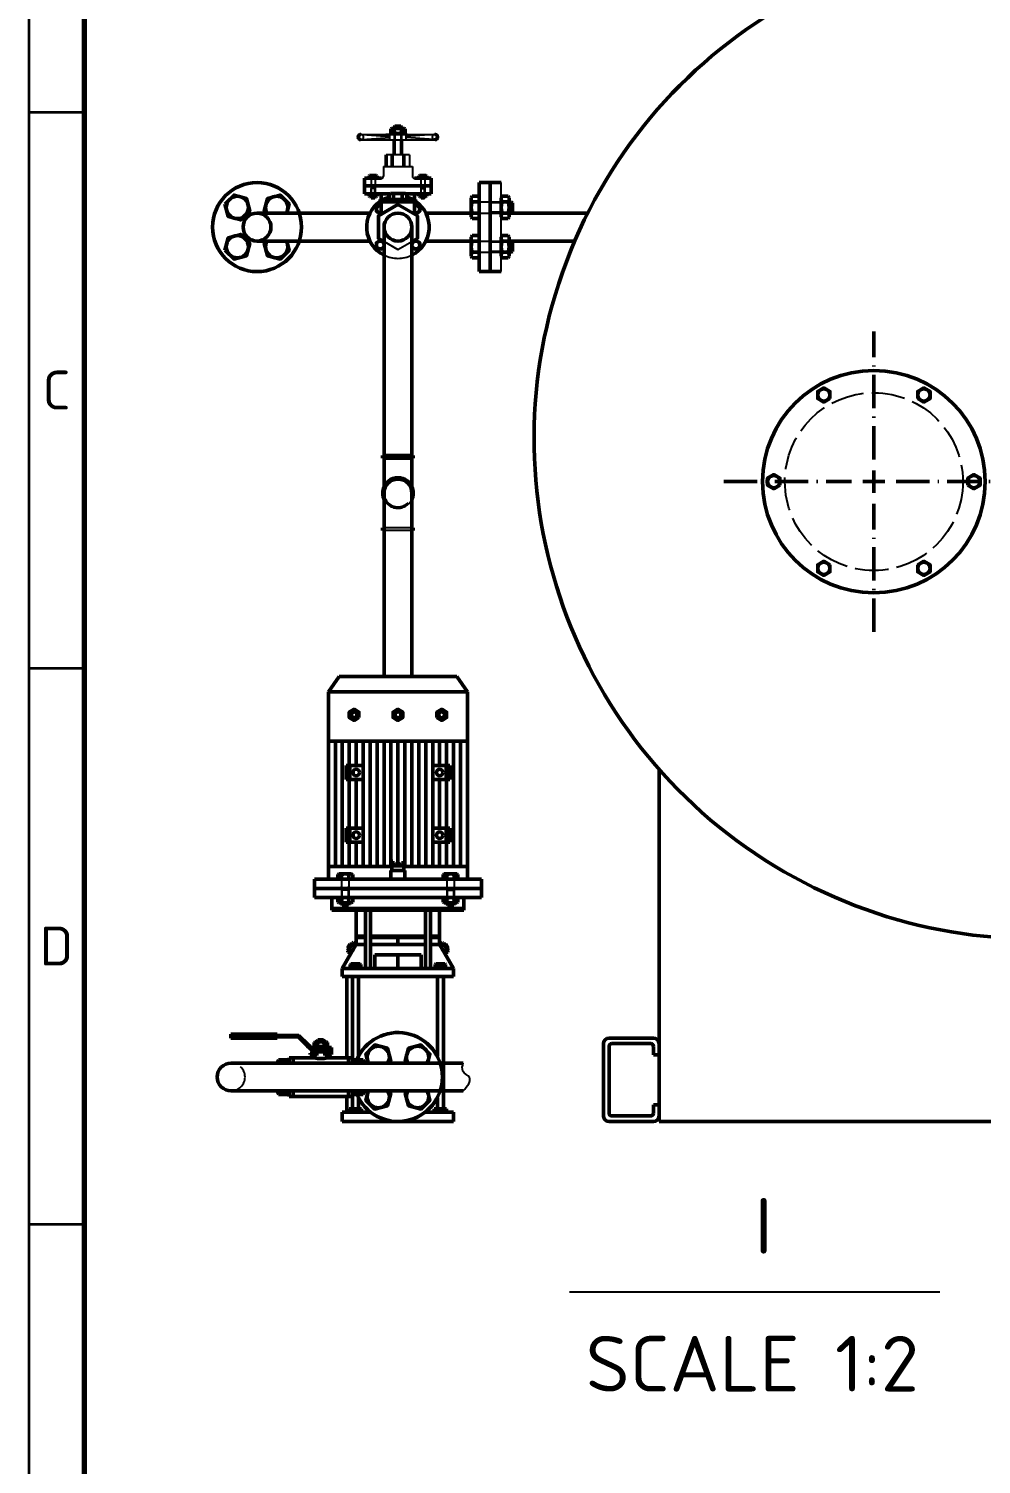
# Paper-space layout 'Layout1' of a CAD drawing. Header units: millimetres. Extents: x 198 to 1020, y 107 to 694.
# Drawn here: x 198.9 to 284.5, y 480.1 to 609.3 of the extents above; entities that cross this region are included whole.
import ezdxf

# ---------------------------------------------------------------- set-up
doc = ezdxf.new("R2010")
doc.units = ezdxf.units.MM
doc.header["$LTSCALE"] = 0.25
doc.linetypes.add('ACAD_ISO02W100', pattern=[15, 12, -3])
doc.linetypes.add('ACAD_ISO10W100', pattern=[18, 12, -3, 0, -3])
for name, color, linetype, lineweight in [('CHU', 6, 'Continuous', 25), ('Chu cai', 90, 'Continuous', 25), ('Gach', 50, 'ACAD_ISO02W100', 25), ('Khung dam', 30, 'Continuous', 70), ('KHUNG MANH', 4, 'Continuous', 35), ('manh', 130, 'Continuous', 25), ('NET 05', 130, 'Continuous', 50), ('NET DUT', 1, 'ACAD_ISO02W100', 25), ('NET MANH', 5, 'Continuous', 25), ('NET05', 7, 'Continuous', 50)]:
    doc.layers.add(name, color=color, linetype=linetype, lineweight=lineweight)
doc.styles.add('ISO', font='isocpeur.ttf', dxfattribs={"height": 2.5})
doc.styles.add('style2', font='isocpeur.ttf', dxfattribs={"height": 2.5})

# ---------------------------------------------------------------- blocks, each defined once
blk = doc.blocks.new('*U222')
at = {"layer": 'NET 05', "color": 0, "linetype": 'ACAD_ISO10W100', "transparency": 16777216}
for p, q in [((0, 2), (0, 13.5)), ((-13.5, 0), (-2, 0)), ((2, 0), (13.5, 0)), ((0, -13.5), (0, -2))]:
    blk.add_line(p, q, dxfattribs=at)
at = {"layer": 'NET 05', "color": 0, "linetype": 'Continuous', "transparency": 16777216}
for p, q in [((-1, 0), (1, 0)), ((0, -1), (0, 1))]:
    blk.add_line(p, q, dxfattribs=at)

psp = doc.layouts.get("Layout1")

# ---------------------------------------------------------------- linework, layer by layer
for p, q in [((228.73022, 599.75409), (235.3861, 599.75409)), ((228.73022, 599.26623), (235.3861, 599.26623)), ((232.05816, 599.75409), (230.97788, 599.75409)), ((231.25666, 599.75409), (231.25666, 599.84121)), ((232.85965, 599.84121), (231.25666, 599.84121)), ((232.85965, 599.75409), (232.85965, 599.84121)), ((233.10358, 597.89839), (231.01273, 597.89839)), ((233.10358, 597.89839), (233.10358, 596.85296)), ((230.75137, 596.85296), (233.36494, 596.85296)), ((230.75137, 596.85296), (230.75137, 595.98177)), ((233.36494, 596.85296), (233.36494, 595.98177)), ((241.35195, 587.41363), (241.35195, 595.41363))]:
    psp.add_line(p, q)
for centre, start, end in [((230.57714, 595.98177), 270, 0), ((233.53918, 595.98177), 180, 270)]:
    psp.add_arc(centre, 0.17424, start, end)
at = {"layer": 'Chu cai'}
psp.add_line((247.47767, 495.64824), (280.7798, 495.64824), dxfattribs=at)
at = {"layer": 'Gach'}
for p, q in [((228.8354, 599.73025), (231.32636, 599.56013)), ((228.8354, 599.29007), (231.32636, 599.46018)), ((231.32636, 599.26623), (231.32636, 599.75409)), ((231.73416, 599.75409), (231.73416, 599.26623)), ((231.78276, 599.75409), (231.78276, 599.26623)), ((232.33356, 599.75409), (232.33356, 599.26623)), ((232.38216, 599.75409), (232.38216, 599.26623)), ((232.78996, 599.26623), (232.78996, 599.75409)), ((235.28092, 599.73025), (232.78996, 599.56013)), ((235.28092, 599.29007), (232.78996, 599.46018)), ((229.63765, 595.80754), (229.63765, 594.41363)), ((229.99765, 595.80754), (229.99765, 594.41363)), ((234.11867, 595.80754), (234.11867, 594.41363)), ((234.47867, 595.80754), (234.47867, 594.41363)), ((229.99765, 594.88786), (229.63765, 594.88786)), ((229.66465, 594.41363), (229.66465, 594.88786)), ((229.97065, 594.41363), (229.97065, 594.88786)), ((234.11867, 594.88786), (234.47867, 594.88786)), ((234.14567, 594.41363), (234.14567, 594.88786)), ((234.45167, 594.41363), (234.45167, 594.88786)), ((239.35195, 593.6814), (241.35195, 593.6814)), ((239.35195, 592.6814), (241.35195, 592.6814)), ((241.35195, 593.6064), (240.35195, 593.6064)), ((241.35195, 592.7564), (240.35195, 592.7564)), ((230.80816, 590.1146), (232.05816, 589.39291)), ((232.05816, 589.39291), (233.30816, 590.1146)), ((239.35195, 590.14587), (241.35195, 590.14587)), ((241.35195, 590.07087), (240.35195, 590.07087)), ((239.35195, 589.14587), (241.35195, 589.14587)), ((241.35195, 589.22087), (240.35195, 589.22087)), ((233.30816, 564.37436), (230.80816, 564.37436)), ((233.30816, 564.12436), (230.80816, 564.12436)), ((226.99055, 532.78019), (226.99055, 531.11352)), ((226.99055, 531.78019), (226.99055, 532.12501)), ((227.65722, 532.78019), (227.65722, 531.11352)), ((227.65722, 531.78019), (227.65722, 532.12816)), ((236.4591, 532.78019), (236.4591, 531.11352)), ((236.4591, 532.78019), (236.4591, 531.78019)), ((237.12577, 532.78019), (237.12577, 531.11352)), ((227.65722, 531.78019), (226.99055, 531.78019)), ((227.04055, 531.11352), (227.04055, 531.78019)), ((227.60722, 531.11352), (227.60722, 531.78019)), ((236.4591, 531.78019), (237.12577, 531.78019)), ((236.5091, 531.11352), (236.5091, 531.78019)), ((237.07577, 531.11352), (237.07577, 531.78019))]:
    psp.add_line(p, q, dxfattribs=at)
for centre, radius, start, end in [((228.73022, 599.51016), 0.24393, 270, 90), ((235.3861, 599.51016), 0.24393, 90, 270), ((232.05816, 591.41363), 2.8125, 243.6122, 296.3878), ((232.05816, 567.49936), 1.25, 180, 0), ((232.05816, 567.49936), 1.375, 204.6199773, 335.3800227), ((217.0603, 514.97757), 1.25, 270, 90)]:
    psp.add_arc(centre, radius, start, end, dxfattribs=at)
at = {"layer": 'Khung dam'}
psp.add_line((203.86311, 688.7584), (203.86311, 114.7584), dxfattribs=at)
at = {"layer": 'KHUNG MANH'}
for p, q in [((198.86311, 693.7584), (198.86311, 109.7584)), ((198.86311, 601.7584), (203.86311, 601.7584)), ((198.86311, 551.7584), (203.86311, 551.7584)), ((198.86311, 501.7584), (203.86311, 501.7584))]:
    psp.add_line(p, q, dxfattribs=at)
at = {"layer": 'manh'}
for p, q in [((231.78276, 600.48921), (231.78276, 600.29481)), ((232.33356, 600.48921), (232.33356, 600.29481)), ((229.66465, 594.05363), (229.66465, 594.16163)), ((229.97065, 594.05363), (229.97065, 594.16163)), ((234.14567, 594.05363), (234.14567, 594.16163)), ((234.45167, 594.05363), (234.45167, 594.16163)), ((242.35195, 593.6064), (242.05195, 593.6064)), ((242.35195, 592.7564), (242.05195, 592.7564)), ((242.35195, 590.07087), (242.05195, 590.07087)), ((242.35195, 589.22087), (242.05195, 589.22087)), ((227.04055, 530.44686), (227.04055, 530.64686)), ((227.60722, 530.44686), (227.60722, 530.64686)), ((236.5091, 530.44686), (236.5091, 530.64686)), ((237.07577, 530.44686), (237.07577, 530.64686)), ((227.74894, 526.92404), (227.87884, 526.84904)), ((236.36738, 526.92404), (236.23747, 526.84904)), ((227.53644, 526.55598), (227.66634, 526.48098)), ((236.57988, 526.55598), (236.44997, 526.48098)), ((224.86695, 518.32539), (224.86695, 518.13757)), ((225.37695, 518.32539), (225.37695, 518.13757))]:
    psp.add_line(p, q, dxfattribs=at)
at = {"layer": 'NET 05'}
for p, q in [((231.73416, 600.39201), (231.78276, 600.48921)), ((231.73416, 600.29481), (231.73416, 600.39201)), ((231.73416, 600.39201), (232.38216, 600.39201)), ((231.78276, 600.48921), (232.33356, 600.48921)), ((232.33356, 600.48921), (232.38216, 600.39201)), ((232.38216, 600.29481), (232.38216, 600.39201)), ((231.41016, 600.23922), (231.50644, 600.29481)), ((231.41016, 600.23922), (231.41016, 599.8968)), ((231.41016, 599.8968), (231.50644, 599.84121)), ((231.50644, 600.29481), (232.60987, 600.29481)), ((231.50644, 600.29481), (231.57216, 600.29481)), ((231.50644, 599.84121), (232.60987, 599.84121)), ((231.73416, 600.29481), (232.60987, 600.29481)), ((231.73416, 599.8968), (231.73416, 600.23922)), ((231.73416, 599.8968), (231.73416, 600.23922)), ((231.73416, 599.26623), (231.73416, 597.89839)), ((232.38216, 599.8968), (232.38216, 600.23922)), ((232.38216, 599.8968), (232.38216, 600.23922)), ((232.38216, 599.26623), (232.38216, 597.89839)), ((232.70616, 600.23922), (232.60987, 600.29481)), ((232.70616, 599.8968), (232.60987, 599.84121)), ((232.70616, 599.8968), (232.70616, 600.23922)), ((231.01273, 597.89839), (231.01273, 596.85296)), ((231.53544, 597.89839), (231.53544, 596.85296)), ((232.58087, 597.89839), (232.58087, 596.85296)), ((230.57714, 595.80754), (229.05816, 595.80754)), ((229.05816, 594.41363), (229.05816, 595.80754)), ((229.45765, 596.02865), (229.51114, 596.05954)), ((229.45765, 596.02865), (229.45765, 595.80754)), ((229.45765, 595.80754), (230.17765, 595.80754)), ((230.12416, 596.05954), (229.51114, 596.05954)), ((229.63765, 596.02865), (229.63765, 595.80754)), ((229.99765, 596.02865), (229.99765, 595.80754)), ((230.17765, 596.02865), (230.12416, 596.05954)), ((230.17765, 595.80754), (230.17765, 596.02865)), ((233.53918, 595.80754), (235.05816, 595.80754)), ((233.93867, 596.02865), (233.99216, 596.05954)), ((233.93867, 595.80754), (233.93867, 596.02865)), ((234.65867, 595.80754), (233.93867, 595.80754)), ((233.99216, 596.05954), (234.60518, 596.05954)), ((234.11867, 596.02865), (234.11867, 595.80754)), ((234.47867, 596.02865), (234.47867, 595.80754)), ((234.65867, 596.02865), (234.60518, 596.05954)), ((234.65867, 596.02865), (234.65867, 595.80754)), ((235.05816, 594.41363), (235.05816, 595.80754)), ((239.35195, 587.41363), (239.35195, 595.41363)), ((239.35195, 595.41363), (241.35195, 595.41363)), ((240.35195, 587.41363), (240.35195, 595.41363)), ((229.05816, 595.11059), (235.05816, 595.11059)), ((231.3351, 594.41363), (229.05816, 594.41363)), ((229.45765, 594.38275), (229.51114, 594.41363)), ((229.45765, 594.38275), (229.45765, 594.19252)), ((229.45765, 594.19252), (229.51114, 594.16163)), ((230.12416, 594.41363), (229.51114, 594.41363)), ((230.12416, 594.16163), (229.51114, 594.16163)), ((229.99765, 594.16163), (229.51114, 594.16163)), ((229.63765, 594.38275), (229.63765, 594.19252)), ((229.63765, 594.38275), (229.63765, 594.19252)), ((229.63765, 594.16163), (229.63765, 594.10763)), ((229.99765, 594.10763), (229.63765, 594.10763)), ((229.66465, 594.05363), (229.63765, 594.10763)), ((229.97065, 594.05363), (229.66465, 594.05363)), ((229.99765, 594.10763), (229.97065, 594.05363)), ((229.99765, 594.38275), (229.99765, 594.19252)), ((229.99765, 594.38275), (229.99765, 594.19252)), ((229.99765, 594.16163), (229.99765, 594.10763)), ((230.12416, 594.16163), (230.08765, 594.16163)), ((230.17765, 594.38275), (230.12416, 594.41363)), ((230.17765, 594.19252), (230.12416, 594.16163)), ((230.17765, 594.19252), (230.17765, 594.38275)), ((230.55816, 594.41363), (230.55816, 593.88707)), ((231.2659, 594.37368), (231.38362, 594.44165)), ((231.2659, 594.37368), (231.2659, 593.88707)), ((231.38362, 594.44165), (232.73269, 594.44165)), ((231.66203, 593.88707), (231.66203, 594.37368)), ((232.45428, 593.88707), (232.45428, 594.37368)), ((232.85041, 594.37368), (232.73269, 594.44165)), ((235.05816, 594.41363), (232.78121, 594.41363)), ((232.85041, 594.37368), (232.85041, 593.88707)), ((233.55816, 594.41363), (233.55816, 593.88707)), ((233.93867, 594.38275), (233.99216, 594.41363)), ((233.93867, 594.19252), (233.93867, 594.38275)), ((233.93867, 594.19252), (233.99216, 594.16163)), ((233.99216, 594.41363), (234.60518, 594.41363)), ((233.99216, 594.16163), (234.60518, 594.16163)), ((233.99216, 594.16163), (234.02867, 594.16163)), ((234.11867, 594.38275), (234.11867, 594.19252)), ((234.11867, 594.38275), (234.11867, 594.19252)), ((234.11867, 594.16163), (234.11867, 594.10763)), ((234.11867, 594.16163), (234.60518, 594.16163)), ((234.11867, 594.10763), (234.47867, 594.10763)), ((234.11867, 594.10763), (234.14567, 594.05363)), ((234.14567, 594.05363), (234.45167, 594.05363)), ((234.45167, 594.05363), (234.47867, 594.10763)), ((234.47867, 594.38275), (234.47867, 594.19252)), ((234.47867, 594.38275), (234.47867, 594.19252)), ((234.47867, 594.16163), (234.47867, 594.10763)), ((234.65867, 594.38275), (234.60518, 594.41363)), ((234.65867, 594.19252), (234.60518, 594.16163)), ((234.65867, 594.38275), (234.65867, 594.19252)), ((238.73774, 594.1814), (238.65195, 594.03281)), ((238.65195, 594.03281), (238.65195, 592.32999)), ((239.35195, 594.1814), (238.73774, 594.1814)), ((241.43774, 594.1814), (241.35195, 594.03281)), ((241.35195, 594.03281), (241.35195, 592.32999)), ((241.96617, 594.1814), (241.43774, 594.1814)), ((241.96617, 594.1814), (242.05195, 594.03281)), ((242.05195, 594.03281), (242.05195, 592.32999)), ((242.05195, 594.03281), (242.05195, 593.9314)), ((229.5387, 592.66363), (219.39303, 592.66363)), ((233.64267, 593.88707), (230.47365, 593.88707)), ((230.47365, 593.88707), (230.47365, 593.69702)), ((233.64267, 593.69702), (230.47365, 593.69702)), ((230.55816, 593.69702), (230.55816, 592.56833)), ((233.55816, 593.69702), (233.55816, 592.56833)), ((238.65195, 592.66363), (234.57761, 592.66363)), ((238.73774, 593.6814), (239.35195, 593.6814)), ((238.73774, 592.6814), (239.35195, 592.6814)), ((241.43774, 593.6814), (241.96617, 593.6814)), ((241.43774, 592.6814), (241.96617, 592.6814)), ((242.05195, 593.6814), (242.20195, 593.6814)), ((242.05195, 593.6814), (242.05195, 592.32999)), ((242.05195, 592.6814), (242.20195, 592.6814)), ((249.12125, 592.66363), (242.05195, 592.66363)), ((242.20195, 593.6814), (242.20195, 592.6814)), ((242.20195, 593.6814), (242.35195, 593.6064)), ((242.35195, 592.7564), (242.20195, 592.6814)), ((242.35195, 593.6064), (242.35195, 592.7564)), ((230.80816, 591.41363), (230.80816, 570.87436)), ((233.30816, 591.41363), (233.30816, 570.87436)), ((238.73774, 592.1814), (238.65195, 592.32999)), ((238.73774, 592.1814), (239.35195, 592.1814)), ((241.43774, 592.1814), (241.35195, 592.32999)), ((241.43774, 592.1814), (241.96617, 592.1814)), ((241.96617, 592.1814), (242.05195, 592.32999)), ((229.5387, 590.16363), (219.39303, 590.16363)), ((238.65195, 590.16363), (234.57761, 590.16363)), ((238.73774, 590.64587), (238.65195, 590.49728)), ((238.65195, 588.79445), (238.65195, 590.49728)), ((238.73774, 590.64587), (239.35195, 590.64587)), ((238.73774, 590.14587), (239.35195, 590.14587)), ((241.43774, 590.64587), (241.35195, 590.49728)), ((241.35195, 588.79445), (241.35195, 590.49728)), ((241.43774, 590.64587), (241.96617, 590.64587)), ((241.43774, 590.14587), (241.96617, 590.14587)), ((241.96617, 590.64587), (242.05195, 590.49728)), ((242.05195, 588.79445), (242.05195, 590.49728)), ((242.05195, 589.14587), (242.05195, 590.49728)), ((247.95545, 590.16363), (242.05195, 590.16363)), ((242.05195, 590.14587), (242.20195, 590.14587)), ((242.20195, 589.14587), (242.20195, 590.14587)), ((242.35195, 590.07087), (242.20195, 590.14587)), ((242.35195, 589.22087), (242.35195, 590.07087)), ((238.73774, 588.64587), (238.65195, 588.79445)), ((238.73774, 589.14587), (239.35195, 589.14587)), ((241.43774, 588.64587), (241.35195, 588.79445)), ((241.43774, 589.14587), (241.96617, 589.14587)), ((241.96617, 588.64587), (242.05195, 588.79445)), ((242.05195, 589.14587), (242.20195, 589.14587)), ((242.05195, 588.79445), (242.05195, 588.89587)), ((242.20195, 589.14587), (242.35195, 589.22087)), ((239.35195, 588.64587), (238.73774, 588.64587)), ((241.96617, 588.64587), (241.43774, 588.64587)), ((239.35195, 587.41363), (241.35195, 587.41363)), ((233.43316, 570.87436), (230.68316, 570.87436)), ((230.68316, 570.62436), (230.68316, 570.87436)), ((233.43316, 570.87436), (233.43316, 570.62436)), ((233.43316, 570.62436), (230.68316, 570.62436)), ((230.80816, 570.62436), (230.80816, 551.00006)), ((233.30816, 570.62436), (233.30816, 551.00006)), ((230.68316, 564.37436), (230.80816, 564.37436)), ((230.68316, 564.12436), (230.68316, 564.37436)), ((233.30816, 564.37436), (233.43316, 564.37436)), ((233.43316, 564.37436), (233.43316, 564.12436)), ((230.68316, 564.12436), (230.80816, 564.12436)), ((233.30816, 564.12436), (233.43316, 564.12436)), ((226.77289, 551.00006), (225.80816, 549.62871)), ((232.05816, 551.00006), (226.77289, 551.00006)), ((232.05816, 551.00006), (237.34342, 551.00006)), ((237.34342, 551.00006), (238.30816, 549.62871)), ((225.80816, 533.91324), (225.80816, 549.62871)), ((225.80816, 549.62871), (232.05816, 549.62871)), ((225.80816, 549.45932), (225.80816, 545.17791)), ((238.30816, 549.62871), (232.05816, 549.62871)), ((238.30816, 533.91324), (238.30816, 549.62871)), ((238.30816, 549.45932), (238.30816, 545.17791)), ((225.80816, 533.91324), (225.80816, 545.17791)), ((232.05816, 545.17791), (225.80816, 545.17791)), ((226.43316, 533.91324), (226.43316, 545.17791)), ((227.05816, 545.17791), (227.05816, 533.91324)), ((227.68316, 545.17791), (227.68316, 542.98674)), ((228.30816, 542.98674), (228.30816, 545.17791)), ((228.30816, 545.17791), (228.93316, 545.17791)), ((228.30816, 545.17791), (228.30816, 542.98674)), ((228.30816, 545.17791), (228.30816, 542.98674)), ((228.93316, 545.17791), (228.93316, 533.91324)), ((229.55816, 533.91324), (229.55816, 545.17791)), ((229.55816, 545.17791), (230.18316, 545.17791)), ((230.18316, 545.17791), (230.18316, 533.91324)), ((230.80816, 533.91324), (230.80816, 545.17791)), ((231.43316, 533.91324), (231.43316, 545.17791)), ((232.05816, 545.17791), (238.30816, 545.17791)), ((232.05816, 545.17791), (232.05816, 533.91324)), ((232.05816, 545.17791), (232.05816, 533.91324)), ((232.05816, 545.17791), (232.68316, 545.17791)), ((232.68316, 533.91324), (232.68316, 545.17791)), ((233.30816, 533.91324), (233.30816, 545.17791)), ((233.30816, 545.17791), (233.93316, 545.17791)), ((233.93316, 545.17791), (233.93316, 533.91324)), ((234.55816, 533.91324), (234.55816, 545.17791)), ((235.18316, 545.17791), (235.18316, 533.91324)), ((235.80816, 542.98674), (235.80816, 545.17791)), ((235.80816, 545.17791), (236.43316, 545.17791)), ((236.43316, 545.17791), (236.43316, 542.98674)), ((236.43316, 545.17791), (237.05816, 545.17791)), ((237.05816, 545.17791), (237.05816, 533.91324)), ((237.68316, 533.91324), (237.68316, 545.17791)), ((238.30816, 533.91324), (238.30816, 545.17791)), ((227.68316, 542.98674), (227.39149, 542.98674)), ((227.39149, 542.98674), (227.39149, 541.73674)), ((227.39149, 542.98674), (227.72482, 542.98674)), ((227.68316, 542.98674), (228.30816, 542.98674)), ((227.72482, 542.98674), (227.72482, 541.73674)), ((228.30816, 542.98674), (228.93316, 542.98674)), ((228.93316, 542.98674), (228.93316, 541.73674)), ((235.80816, 542.98674), (235.18316, 542.98674)), ((235.18316, 542.98674), (235.18316, 541.73674)), ((236.43316, 542.98674), (235.80816, 542.98674)), ((236.72482, 542.98674), (236.39149, 542.98674)), ((236.39149, 542.98674), (236.39149, 541.73674)), ((236.43316, 542.98674), (236.72482, 542.98674)), ((236.72482, 542.98674), (236.72482, 541.73674)), ((255.53594, 510.97757), (255.53594, 542.65888)), ((225.80816, 541.77097), (225.80816, 541.3543)), ((227.39149, 541.73674), (227.68316, 541.73674)), ((228.93316, 541.73674), (227.68316, 541.73674)), ((227.68316, 541.73674), (227.68316, 537.3544)), ((228.30816, 537.3544), (228.30816, 541.73674)), ((228.30816, 541.73674), (228.30816, 537.3544)), ((228.30816, 541.73674), (228.30816, 539.54557)), ((235.18316, 541.73674), (236.43316, 541.73674)), ((235.80816, 537.3544), (235.80816, 541.73674)), ((235.80816, 537.3544), (235.80816, 541.73674)), ((235.80816, 541.73674), (235.80816, 537.3544)), ((236.72482, 541.73674), (236.43316, 541.73674)), ((236.43316, 541.73674), (236.43316, 537.3544)), ((225.80816, 533.91324), (225.80816, 540.16324)), ((225.80816, 538.0799), (225.80816, 538.91324)), ((225.80816, 533.91324), (225.80816, 538.0799)), ((225.80816, 537.93064), (225.80816, 534.59731)), ((225.80816, 537.24657), (225.80816, 533.91324)), ((227.39149, 536.1044), (227.39149, 537.3544)), ((227.39149, 537.3544), (227.68316, 537.3544)), ((227.39149, 537.3544), (227.72482, 537.3544)), ((228.93316, 537.3544), (227.68316, 537.3544)), ((227.72482, 537.3544), (227.72482, 536.1044)), ((228.93316, 536.1044), (228.93316, 537.3544)), ((232.05816, 537.76734), (232.05816, 537.35068)), ((232.05816, 537.76734), (232.05816, 537.35068)), ((232.05816, 537.76734), (232.05816, 537.35068)), ((232.05816, 537.76734), (232.05816, 537.35068)), ((235.18316, 537.3544), (236.43316, 537.3544)), ((236.72482, 537.3544), (236.39149, 537.3544)), ((236.39149, 537.3544), (236.39149, 536.1044)), ((236.72482, 537.3544), (236.43316, 537.3544)), ((236.72482, 536.1044), (236.72482, 537.3544)), ((227.68316, 536.1044), (227.39149, 536.1044)), ((227.68316, 536.1044), (228.30816, 536.1044)), ((227.68316, 536.1044), (227.68316, 533.91324)), ((228.30816, 533.91324), (228.30816, 536.1044)), ((228.30816, 536.1044), (228.30816, 533.91324)), ((228.30816, 536.1044), (228.93316, 536.1044)), ((235.80816, 536.1044), (235.18316, 536.1044)), ((235.80816, 533.91324), (235.80816, 536.1044)), ((235.80816, 533.91324), (235.80816, 536.1044)), ((235.80816, 536.1044), (235.80816, 533.91324)), ((236.43316, 536.1044), (235.80816, 536.1044)), ((236.43316, 536.1044), (236.72482, 536.1044)), ((236.43316, 536.1044), (236.43316, 533.91324)), ((232.59982, 535.37157), (232.59982, 535.37157)), ((232.68316, 533.91324), (232.68316, 534.53824)), ((225.80816, 533.91324), (231.51649, 533.91324)), ((227.05816, 533.91324), (225.80816, 533.91324)), ((225.80816, 533.91324), (225.80816, 532.78019)), ((226.65722, 533.18967), (226.75627, 533.24686)), ((227.89149, 533.24686), (226.75627, 533.24686)), ((226.75627, 533.24686), (227.89149, 533.24686)), ((228.30816, 533.91324), (227.05816, 533.91324)), ((227.99055, 533.18967), (227.89149, 533.24686)), ((229.55816, 533.91324), (228.30816, 533.91324)), ((230.80816, 533.91324), (229.55816, 533.91324)), ((231.51649, 533.91324), (230.80816, 533.91324)), ((231.51649, 533.91324), (231.43316, 533.91324)), ((231.43316, 533.55004), (232.05816, 533.55004)), ((231.43316, 533.55004), (231.43316, 532.78019)), ((231.51649, 533.96671), (231.51649, 534.38337)), ((231.51649, 534.38337), (231.51649, 534.38337)), ((231.51649, 534.38337), (231.59982, 534.38337)), ((231.51649, 533.55004), (231.51649, 533.96671)), ((231.51649, 533.96671), (232.05816, 533.96671)), ((232.05816, 533.96671), (231.51649, 533.96671)), ((232.05816, 533.55004), (231.51649, 533.55004)), ((231.59982, 534.38337), (231.59982, 533.96671)), ((231.80816, 534.12026), (231.8453, 534.14171)), ((231.80816, 533.96671), (231.80816, 534.12026)), ((231.80816, 533.96671), (232.30816, 533.96671)), ((231.8453, 534.14171), (232.27101, 534.14171)), ((232.27101, 534.14171), (231.8453, 534.14171)), ((231.93316, 534.12026), (231.93316, 533.96671)), ((232.59982, 533.96671), (232.05816, 533.96671)), ((232.05816, 533.96671), (232.59982, 533.96671)), ((232.68316, 533.55004), (232.05816, 533.55004)), ((232.05816, 533.55004), (232.59982, 533.55004)), ((232.05816, 533.55004), (232.68316, 533.55004)), ((232.18316, 534.12026), (232.18316, 533.96671)), ((232.18316, 534.12026), (232.18316, 533.96671)), ((232.30816, 534.12026), (232.27101, 534.14171)), ((232.30816, 534.12026), (232.30816, 533.96671)), ((232.30816, 533.96671), (232.30816, 534.12026)), ((232.59982, 534.38337), (232.51649, 534.38337)), ((232.51649, 534.38337), (232.51649, 533.96671)), ((232.59982, 533.96671), (232.59982, 534.38337)), ((232.59982, 533.55004), (232.59982, 533.96671)), ((238.30816, 533.91324), (232.59982, 533.91324)), ((232.59982, 533.91324), (233.30816, 533.91324)), ((232.59982, 533.91324), (232.68316, 533.91324)), ((232.59982, 533.91324), (232.68316, 533.91324)), ((232.59982, 533.91324), (232.68316, 533.91324)), ((232.68316, 533.91324), (233.30816, 533.91324)), ((233.30816, 533.91324), (232.68316, 533.91324)), ((232.68316, 533.55004), (232.68316, 532.78019)), ((233.30816, 533.91324), (234.55816, 533.91324)), ((234.55816, 533.91324), (235.80816, 533.91324)), ((235.80816, 533.91324), (237.05816, 533.91324)), ((236.12577, 533.18967), (236.22482, 533.24686)), ((236.22482, 533.24686), (237.36004, 533.24686)), ((237.36004, 533.24686), (236.22482, 533.24686)), ((237.05816, 533.91324), (238.30816, 533.91324)), ((237.05816, 533.91324), (237.68316, 533.91324)), ((237.4591, 533.18967), (237.36004, 533.24686)), ((238.30816, 533.91324), (238.30816, 532.78019)), ((232.05816, 532.78019), (224.55816, 532.78019)), ((232.05816, 532.78019), (224.55816, 532.78019)), ((224.55816, 532.78019), (224.55816, 531.11352)), ((224.55816, 531.94686), (232.05816, 531.94686)), ((226.65722, 533.18967), (226.65722, 532.78019)), ((226.65722, 532.78019), (226.65722, 533.18967)), ((228.80816, 532.78019), (226.97482, 532.78019)), ((228.80816, 531.94686), (226.97482, 531.94686)), ((226.99055, 533.18967), (226.99055, 532.78019)), ((226.99055, 533.18967), (226.99055, 532.78019)), ((227.22482, 532.78019), (228.55816, 532.78019)), ((227.65722, 533.18967), (227.65722, 532.78019)), ((227.99055, 532.78019), (227.99055, 533.18967)), ((232.05816, 532.78019), (239.55816, 532.78019)), ((232.05816, 532.78019), (239.55816, 532.78019)), ((239.55816, 531.94686), (232.05816, 531.94686)), ((235.30816, 532.78019), (237.14149, 532.78019)), ((235.30816, 531.94686), (237.14149, 531.94686)), ((236.89149, 532.78019), (235.55816, 532.78019)), ((236.12577, 532.78019), (236.12577, 533.18967)), ((236.4591, 533.18967), (236.4591, 532.78019)), ((237.12577, 533.18967), (237.12577, 532.78019)), ((237.12577, 533.18967), (237.12577, 532.78019)), ((237.4591, 533.18967), (237.4591, 532.78019)), ((237.4591, 532.78019), (237.4591, 533.18967)), ((239.55816, 532.78019), (239.55816, 531.11352)), ((224.55816, 531.11352), (232.05816, 531.11352)), ((224.55816, 531.11352), (225.85933, 531.11352)), ((232.05816, 531.11352), (224.55816, 531.11352)), ((232.05816, 531.11352), (224.94549, 531.11352)), ((226.12936, 529.98986), (226.12936, 531.11352)), ((226.65722, 531.05633), (226.75627, 531.11352)), ((226.65722, 531.05633), (226.65722, 530.70405)), ((226.65722, 530.70405), (226.75627, 530.64686)), ((227.89149, 530.64686), (226.75627, 530.64686)), ((227.65722, 530.64686), (226.75627, 530.64686)), ((226.97482, 531.11352), (228.80816, 531.11352)), ((226.99055, 531.05633), (226.99055, 530.70405)), ((226.99055, 531.05633), (226.99055, 530.70405)), ((226.99055, 530.64686), (226.99055, 530.54686)), ((228.4591, 531.11352), (227.32388, 531.11352)), ((227.65722, 531.05633), (227.65722, 530.70405)), ((227.65722, 531.05633), (227.65722, 530.70405)), ((227.65722, 530.64686), (227.65722, 530.54686)), ((227.89149, 530.64686), (227.82388, 530.64686)), ((227.99055, 531.05633), (227.89149, 531.11352)), ((227.99055, 530.70405), (227.89149, 530.64686)), ((227.99055, 530.70405), (227.99055, 531.05633)), ((239.55816, 531.11352), (232.05816, 531.11352)), ((232.05816, 531.11352), (239.55816, 531.11352)), ((232.05816, 531.11352), (239.17083, 531.11352)), ((237.14149, 531.11352), (235.30816, 531.11352)), ((235.65722, 531.11352), (236.79243, 531.11352)), ((236.12577, 531.05633), (236.22482, 531.11352)), ((236.12577, 530.70405), (236.12577, 531.05633)), ((236.12577, 530.70405), (236.22482, 530.64686)), ((236.22482, 530.64686), (237.36004, 530.64686)), ((236.22482, 530.64686), (236.29243, 530.64686)), ((236.4591, 531.05633), (236.4591, 530.70405)), ((236.4591, 531.05633), (236.4591, 530.70405)), ((236.4591, 530.64686), (236.4591, 530.54686)), ((236.4591, 530.64686), (237.36004, 530.64686)), ((237.12577, 531.05633), (237.12577, 530.70405)), ((237.12577, 531.05633), (237.12577, 530.70405)), ((237.12577, 530.64686), (237.12577, 530.54686)), ((237.4591, 531.05633), (237.36004, 531.11352)), ((237.4591, 530.70405), (237.36004, 530.64686)), ((237.4591, 531.05633), (237.4591, 530.70405)), ((237.98695, 529.98986), (237.98695, 531.11352)), ((239.55816, 531.11352), (238.25698, 531.11352)), ((232.05816, 530.13612), (226.12936, 530.13612)), ((226.12936, 529.98986), (232.05816, 529.98986)), ((227.65722, 530.54686), (226.99055, 530.54686)), ((227.04055, 530.44686), (226.99055, 530.54686)), ((227.60722, 530.44686), (227.04055, 530.44686)), ((227.65722, 530.54686), (227.60722, 530.44686)), ((232.05816, 529.98986), (227.89149, 529.98986)), ((232.05816, 529.98986), (228.30816, 529.98986)), ((228.30816, 529.98986), (228.30816, 526.89264)), ((229.14149, 524.72757), (229.14149, 529.98986)), ((229.58033, 524.72757), (229.58033, 529.98986)), ((232.05816, 530.13612), (237.98695, 530.13612)), ((232.05816, 529.98986), (232.05816, 530.13612)), ((232.05816, 529.98986), (232.05816, 530.13612)), ((237.98695, 529.98986), (232.05816, 529.98986)), ((232.05816, 529.98986), (236.22482, 529.98986)), ((232.05816, 529.98986), (235.80816, 529.98986)), ((234.53598, 524.72757), (234.53598, 529.98986)), ((234.97482, 524.72757), (234.97482, 529.98986)), ((235.80816, 529.98986), (235.80816, 526.89264)), ((236.4591, 530.54686), (237.12577, 530.54686)), ((236.4591, 530.54686), (236.5091, 530.44686)), ((236.5091, 530.44686), (237.07577, 530.44686)), ((237.07577, 530.44686), (237.12577, 530.54686)), ((227.05816, 524.72757), (228.28855, 526.85868)), ((227.53644, 526.55598), (227.74894, 526.92404)), ((227.55974, 526.29634), (227.98545, 527.03368)), ((227.98545, 527.03368), (227.55974, 526.29634)), ((227.89759, 526.88152), (227.55974, 526.29634)), ((227.58264, 526.486), (227.83264, 526.91902)), ((227.64759, 526.4485), (227.98545, 527.03368)), ((227.74894, 526.92404), (227.83264, 526.91902)), ((228.28855, 526.85868), (227.83161, 526.06723)), ((227.89759, 526.88152), (227.83264, 526.91902)), ((227.89759, 526.88152), (227.83264, 526.91902)), ((228.16355, 526.72796), (227.93474, 526.86007)), ((228.16355, 526.72796), (227.93474, 526.86007)), ((228.16355, 526.72796), (227.93474, 526.86007)), ((228.16355, 526.72796), (227.93474, 526.86007)), ((227.98545, 527.03368), (227.96009, 526.98977)), ((228.05974, 527.07658), (227.98545, 527.03368)), ((228.05974, 527.07658), (227.98545, 527.03368)), ((228.28855, 526.94447), (228.05974, 527.07658)), ((228.05974, 527.07658), (228.28855, 526.94447)), ((228.05974, 527.07658), (228.28855, 526.94447)), ((228.06008, 526.46296), (228.30816, 526.89264)), ((228.0757, 526.49001), (228.28855, 526.85868)), ((228.28855, 526.94447), (228.28855, 526.85868)), ((228.30816, 527.51764), (228.30816, 527.64264)), ((228.30816, 527.64264), (229.14149, 527.64264)), ((229.14149, 527.51764), (228.30816, 527.51764)), ((228.30816, 526.89264), (229.14149, 526.89264)), ((229.58033, 527.64264), (232.05816, 527.64264)), ((232.05816, 527.51764), (229.58033, 527.51764)), ((229.58033, 526.89264), (232.05816, 526.89264)), ((234.53598, 527.64264), (232.05816, 527.64264)), ((232.05816, 526.89264), (232.05816, 527.51764)), ((232.05816, 527.51764), (234.53598, 527.51764)), ((232.05816, 526.89264), (232.05816, 527.51764)), ((234.53598, 526.89264), (232.05816, 526.89264)), ((235.80816, 527.64264), (234.97482, 527.64264)), ((234.97482, 527.51764), (235.80816, 527.51764)), ((235.80816, 526.89264), (234.97482, 526.89264)), ((235.80816, 527.51764), (235.80816, 527.64264)), ((236.05623, 526.46296), (235.80816, 526.89264)), ((235.82776, 526.94447), (236.05658, 527.07658)), ((236.05658, 527.07658), (235.82776, 526.94447)), ((236.05658, 527.07658), (235.82776, 526.94447)), ((235.82776, 526.94447), (235.82776, 526.85868)), ((237.05816, 524.72757), (235.82776, 526.85868)), ((236.04061, 526.49001), (235.82776, 526.85868)), ((235.82776, 526.85868), (236.2847, 526.06723)), ((235.95276, 526.72796), (236.18158, 526.86007)), ((235.95276, 526.72796), (236.18158, 526.86007)), ((235.95276, 526.72796), (236.18158, 526.86007)), ((235.95276, 526.72796), (236.18158, 526.86007)), ((236.05658, 527.07658), (236.13087, 527.03368)), ((236.05658, 527.07658), (236.13087, 527.03368)), ((236.46872, 526.4485), (236.13087, 527.03368)), ((236.55658, 526.29634), (236.13087, 527.03368)), ((236.13087, 527.03368), (236.55658, 526.29634)), ((236.13087, 527.03368), (236.15622, 526.98977)), ((236.21872, 526.88152), (236.28368, 526.91902)), ((236.21872, 526.88152), (236.28368, 526.91902)), ((236.21872, 526.88152), (236.55658, 526.29634)), ((236.36738, 526.92404), (236.28368, 526.91902)), ((236.53368, 526.486), (236.28368, 526.91902)), ((236.57988, 526.55598), (236.36738, 526.92404)), ((227.58264, 526.486), (227.53644, 526.55598)), ((227.55974, 526.29634), (227.58509, 526.34025)), ((227.55974, 526.21055), (227.55974, 526.29634)), ((227.55974, 526.21055), (227.78855, 526.07844)), ((227.64759, 526.4485), (227.58264, 526.486)), ((227.91355, 526.29495), (227.68474, 526.42706)), ((227.91355, 526.29495), (227.68474, 526.42706)), ((227.78855, 526.07844), (227.86285, 526.12134)), ((232.05816, 525.97757), (229.97482, 525.97757)), ((229.97482, 525.97757), (229.97482, 524.72757)), ((232.05816, 525.97757), (230.80816, 525.97757)), ((232.05816, 524.72757), (232.05816, 525.97757)), ((232.05816, 525.97757), (233.30816, 525.97757)), ((232.05816, 525.97757), (234.14149, 525.97757)), ((234.14149, 525.97757), (234.14149, 524.72757)), ((236.20276, 526.29495), (236.43158, 526.42706)), ((236.20276, 526.29495), (236.43158, 526.42706)), ((236.32776, 526.07844), (236.25347, 526.12134)), ((236.55658, 526.21055), (236.32776, 526.07844)), ((236.46872, 526.4485), (236.53368, 526.486)), ((236.55658, 526.29634), (236.53122, 526.34025)), ((236.53368, 526.486), (236.57988, 526.55598)), ((236.55658, 526.21055), (236.55658, 526.29634)), ((232.05816, 524.72757), (227.05816, 524.72757)), ((232.05816, 524.72757), (227.05816, 524.72757)), ((227.05816, 524.72757), (227.05816, 524.0213)), ((232.05816, 524.72757), (227.47482, 524.72757)), ((227.77482, 524.81464), (227.69504, 524.81464)), ((227.69504, 524.81464), (227.69504, 524.72757)), ((227.77482, 525.10256), (227.84447, 525.14277)), ((227.77482, 524.81464), (227.77482, 525.10256)), ((227.77482, 524.81464), (228.71232, 524.81464)), ((227.77482, 524.81464), (228.71232, 524.81464)), ((227.84447, 525.14277), (228.64267, 525.14277)), ((228.0092, 525.10256), (228.0092, 524.81464)), ((228.47795, 525.10256), (228.47795, 524.81464)), ((228.71232, 525.10256), (228.64267, 525.14277)), ((228.71232, 525.10256), (228.71232, 524.81464)), ((228.71232, 524.81464), (228.79211, 524.81464)), ((228.79211, 524.81464), (228.79211, 524.72757)), ((232.05816, 524.72757), (229.14149, 524.72757)), ((232.05816, 524.72757), (237.05816, 524.72757)), ((232.05816, 524.72757), (237.05816, 524.72757)), ((232.05816, 524.72757), (236.64149, 524.72757)), ((232.05816, 524.72757), (234.97482, 524.72757)), ((235.40399, 524.81464), (235.32421, 524.81464)), ((235.32421, 524.81464), (235.32421, 524.72757)), ((235.40399, 525.10256), (235.47364, 525.14277)), ((235.40399, 525.10256), (235.40399, 524.81464)), ((236.34149, 524.81464), (235.40399, 524.81464)), ((236.34149, 524.81464), (235.40399, 524.81464)), ((236.27184, 525.14277), (235.47364, 525.14277)), ((235.63837, 525.10256), (235.63837, 524.81464)), ((236.10712, 525.10256), (236.10712, 524.81464)), ((236.34149, 525.10256), (236.27184, 525.14277)), ((236.34149, 524.81464), (236.34149, 525.10256)), ((236.34149, 524.81464), (236.42127, 524.81464)), ((236.42127, 524.81464), (236.42127, 524.72757)), ((237.05816, 524.72757), (237.05816, 524.0213)), ((227.05816, 524.0213), (232.05816, 524.0213)), ((227.47482, 521.5213), (227.47482, 524.0213)), ((227.96983, 521.5213), (227.96983, 524.0213)), ((228.50182, 521.5213), (228.50182, 524.0213)), ((237.05816, 524.0213), (232.05816, 524.0213)), ((236.64149, 524.0213), (232.05816, 524.0213)), ((235.61449, 521.5213), (235.61449, 524.0213)), ((236.14649, 521.5213), (236.14649, 524.0213)), ((227.47482, 516.71757), (227.47482, 521.5213)), ((227.96983, 521.5213), (227.96983, 516.53757)), ((228.50182, 521.5213), (228.50182, 516.80855)), ((235.61449, 521.5213), (235.61449, 516.80855)), ((236.14649, 521.5213), (236.14649, 515.08062)), ((221.19195, 518.8314), (217.03823, 518.8314)), ((217.03823, 518.8314), (217.03823, 518.4714)), ((221.19195, 518.4714), (217.03823, 518.4714)), ((223.15823, 518.7114), (217.15823, 518.7114)), ((217.15823, 518.7114), (217.15823, 518.5914)), ((223.10852, 518.5914), (217.15823, 518.5914)), ((221.19195, 518.8314), (221.19195, 518.7114)), ((221.19195, 518.4714), (221.19195, 518.5914)), ((223.9219, 517.77802), (223.10852, 518.5914)), ((224.00675, 517.86287), (223.15823, 518.7114)), ((224.02372, 517.87984), (223.90493, 517.76105)), ((223.90493, 517.76105), (224.07464, 517.59134)), ((224.19343, 517.71013), (224.02372, 517.87984)), ((224.37195, 517.61757), (224.37195, 517.71757)), ((224.37195, 517.71757), (225.87195, 517.71757)), ((224.52195, 518.0861), (224.6111, 518.13757)), ((224.52195, 517.76905), (224.52195, 518.0861)), ((224.52195, 517.76905), (224.6111, 517.71757)), ((224.6111, 518.13757), (225.6328, 518.13757)), ((224.6111, 517.71757), (225.6328, 517.71757)), ((224.6111, 517.71757), (224.67195, 517.71757)), ((224.86695, 518.32539), (224.82195, 518.23539)), ((224.82195, 518.13757), (224.82195, 518.23539)), ((225.42195, 518.23539), (224.82195, 518.23539)), ((224.82195, 518.0861), (224.82195, 517.76905)), ((225.37695, 518.32539), (224.86695, 518.32539)), ((225.42195, 518.23539), (225.37695, 518.32539)), ((225.42195, 518.13757), (225.42195, 518.23539)), ((225.42195, 518.0861), (225.42195, 517.76905)), ((225.72195, 518.0861), (225.6328, 518.13757)), ((225.72195, 517.76905), (225.6328, 517.71757)), ((225.72195, 518.0861), (225.72195, 517.76905)), ((225.87195, 517.71757), (225.87195, 517.61757)), ((250.53594, 511.47757), (250.53594, 517.97757)), ((251.03594, 518.47757), (255.03594, 518.47757)), ((251.03594, 511.72757), (251.03594, 517.72757)), ((251.28594, 517.97757), (254.78594, 517.97757)), ((255.03594, 516.97757), (255.03594, 517.72757)), ((255.53594, 516.97757), (255.53594, 517.97757)), ((221.32577, 516.53757), (221.19195, 516.30578)), ((222.28395, 516.53757), (221.32577, 516.53757)), ((224.52195, 516.71757), (222.28395, 516.71757)), ((222.28395, 516.71757), (222.28395, 516.22757)), ((222.64395, 516.22757), (222.64395, 516.71757)), ((224.07464, 517.59134), (224.19343, 517.71013)), ((224.40195, 517.29797), (224.09161, 517.60831)), ((224.46195, 517.32282), (224.13403, 517.65074)), ((224.76195, 517.13757), (224.16195, 517.13757)), ((224.16195, 517.13757), (224.16195, 517.01757)), ((224.16195, 517.01757), (224.76195, 516.91178)), ((224.25205, 517.61757), (224.17646, 517.69316)), ((226.02195, 517.55757), (224.2272, 517.55757)), ((226.08195, 517.61757), (224.25205, 517.61757)), ((225.87195, 517.61757), (224.37195, 517.61757)), ((224.37195, 517.45757), (224.37195, 517.55757)), ((224.37195, 517.55757), (225.87195, 517.55757)), ((225.87195, 517.45757), (224.37195, 517.45757)), ((224.40195, 517.14282), (224.40195, 517.29797)), ((224.46195, 517.14282), (224.46195, 517.32282)), ((224.52195, 516.71757), (224.52195, 517.25757)), ((225.72195, 517.25757), (224.52195, 517.25757)), ((224.6111, 517.55757), (225.6328, 517.55757)), ((224.76195, 517.45757), (224.76195, 517.25757)), ((224.76195, 516.91178), (224.76195, 517.13757)), ((225.48195, 517.45757), (225.48195, 517.25757)), ((225.48195, 516.91178), (225.48195, 517.13757)), ((225.48195, 517.13757), (226.08195, 517.13757)), ((226.08195, 517.01757), (225.48195, 516.91178)), ((225.72195, 516.71757), (225.72195, 517.25757)), ((227.95995, 516.71757), (225.72195, 516.71757)), ((225.87195, 517.55757), (225.87195, 517.45757)), ((226.02195, 517.13757), (226.02195, 517.55757)), ((226.08195, 517.13757), (226.08195, 517.61757)), ((226.08195, 517.13757), (226.08195, 517.01757)), ((227.47482, 517.01924), (227.47482, 516.71757)), ((227.59995, 516.22757), (227.59995, 516.71757)), ((227.95995, 516.22757), (227.95995, 516.71757)), ((227.95995, 516.22757), (227.95995, 516.53757)), ((227.95995, 516.53757), (228.91812, 516.53757)), ((228.91812, 516.53757), (229.05195, 516.30578)), ((255.03594, 516.97757), (255.53594, 516.97757)), ((217.0603, 516.22757), (221.19195, 516.22757)), ((221.19195, 516.30578), (221.19195, 516.22757)), ((237.92518, 516.22757), (221.19195, 516.22757)), ((229.05195, 516.30578), (229.05195, 516.22757)), ((229.05195, 516.22757), (232.05816, 516.22757)), ((236.14649, 515.08062), (236.14649, 512.58062)), ((217.0603, 513.72757), (221.19195, 513.72757)), ((221.19195, 513.72757), (221.19195, 513.64937)), ((237.92518, 513.72757), (221.19195, 513.72757)), ((221.32577, 513.41757), (221.19195, 513.64937)), ((222.28395, 513.41757), (221.32577, 513.41757)), ((222.28395, 513.41757), (222.28395, 513.72757)), ((222.28395, 513.23757), (222.28395, 513.72757)), ((227.95995, 513.23757), (222.28395, 513.23757)), ((222.64395, 513.23757), (222.64395, 513.72757)), ((227.47482, 513.23757), (227.47482, 512.58062)), ((227.47482, 511.81091), (227.47482, 512.58062)), ((227.59995, 513.23757), (227.59995, 513.72757)), ((227.95995, 513.41757), (227.95995, 513.72757)), ((227.95995, 513.23757), (227.95995, 513.72757)), ((227.95995, 513.41757), (228.91812, 513.41757)), ((227.96983, 513.41757), (227.96983, 512.58062)), ((227.96983, 512.58062), (227.96983, 512.10257)), ((228.50182, 513.14659), (228.50182, 512.58062)), ((228.50182, 512.58062), (228.50182, 512.10257)), ((228.91812, 513.41757), (229.05195, 513.64937)), ((229.05195, 513.72757), (232.05816, 513.72757)), ((229.05195, 513.72757), (229.05195, 513.64937)), ((235.61449, 513.14659), (235.61449, 512.58062)), ((235.61449, 512.58062), (235.61449, 512.10257)), ((236.14649, 512.58062), (236.14649, 512.10257)), ((227.05816, 511.81091), (229.61434, 511.81091)), ((229.61434, 511.81091), (227.05816, 511.81091)), ((229.61434, 511.81091), (227.05816, 511.81091)), ((227.05816, 511.81091), (227.05816, 510.97757)), ((229.61434, 511.81091), (227.47482, 511.81091)), ((227.67816, 511.81091), (227.67816, 512.10257)), ((227.67816, 512.10257), (228.50182, 512.10257)), ((228.79349, 512.10257), (227.96983, 512.10257)), ((228.79349, 511.81091), (228.79349, 512.10257)), ((237.05816, 511.81091), (234.50197, 511.81091)), ((235.32283, 511.81091), (235.32283, 512.10257)), ((235.32283, 512.10257), (236.14649, 512.10257)), ((236.43815, 512.10257), (235.61449, 512.10257)), ((236.43815, 511.81091), (236.43815, 512.10257)), ((237.05816, 511.81091), (237.05816, 510.97757)), ((254.78594, 511.47757), (251.28594, 511.47757)), ((255.03594, 511.72757), (255.03594, 512.47757)), ((255.53594, 512.47757), (255.03594, 512.47757)), ((255.53594, 512.47757), (255.53594, 511.47757)), ((232.05816, 510.97757), (227.05816, 510.97757)), ((232.05816, 510.97757), (237.05816, 510.97757)), ((255.03594, 510.97757), (251.03594, 510.97757)), ((323.0698, 510.97757), (255.53594, 510.97757))]:
    psp.add_line(p, q, dxfattribs=at)
for points in [[(216.50991, 593.48026), (217.3264, 594.29676), (218.44176, 593.9979), (218.74062, 592.88254), (217.92412, 592.06605), (216.80877, 592.3649)], [(216.50991, 589.34701), (217.3264, 588.53051), (218.44176, 588.82937), (218.74062, 589.94473), (217.92412, 590.76122), (216.80877, 590.46236)], [(230.46424, 589.40324), (230.11783, 589.60324), (230.11783, 590.00324), (230.46424, 590.20324), (230.81065, 590.00324), (230.81065, 589.60324)], [(233.66855, 589.40324), (234.01496, 589.60324), (234.01496, 590.00324), (233.66855, 590.20324), (233.32214, 590.00324), (233.32214, 589.60324)], [(270.90004, 575.99931), (270.35004, 575.68176), (269.80004, 575.99931), (269.80004, 576.63439), (270.35004, 576.95194), (270.90004, 576.63439)], [(278.80004, 575.99931), (279.35004, 575.68176), (279.90004, 575.99931), (279.90004, 576.63439), (279.35004, 576.95194), (278.80004, 576.63439)], [(266.40004, 568.20508), (265.85004, 567.88754), (265.30004, 568.20508), (265.30004, 568.84016), (265.85004, 569.15771), (266.40004, 568.84016)], [(283.30004, 568.20508), (283.85004, 567.88754), (284.40004, 568.20508), (284.40004, 568.84016), (283.85004, 569.15771), (283.30004, 568.84016)], [(270.90004, 561.04594), (270.35004, 561.36348), (269.80004, 561.04594), (269.80004, 560.41085), (270.35004, 560.09331), (270.90004, 560.41085)], [(278.80004, 561.04594), (279.35004, 561.36348), (279.90004, 561.04594), (279.90004, 560.41085), (279.35004, 560.09331), (278.80004, 560.41085)], [(228.55512, 547.29797), (228.55512, 547.79799), (228.12209, 548.048), (227.68905, 547.79799), (227.68905, 547.29797), (228.12209, 547.04796)], [(232.49119, 547.29797), (232.49119, 547.79799), (232.05816, 548.048), (231.62513, 547.79799), (231.62513, 547.29797), (232.05816, 547.04796)], [(231.62513, 547.29797), (231.62513, 547.79799), (232.05816, 548.048), (232.49119, 547.79799), (232.49119, 547.29797), (232.05816, 547.04796)], [(235.5612, 547.29797), (235.5612, 547.79799), (235.99423, 548.048), (236.42726, 547.79799), (236.42726, 547.29797), (235.99423, 547.04796)]]:
    psp.add_lwpolyline(points, close=True, dxfattribs=at)
for points in [[(222.05734, 592.66363), (222.27615, 593.48026), (221.45965, 594.29676), (220.3443, 593.9979), (220.04544, 592.88254), (220.26435, 592.66363)], [(230.55816, 593.3698), (230.46424, 593.42403), (230.11783, 593.22403), (230.11783, 592.82403), (230.46424, 592.62403), (230.55816, 592.67825)], [(230.80816, 590.1146), (230.30816, 590.40327), (230.30816, 592.424), (232.05816, 593.43436), (233.80816, 592.424), (233.80816, 590.40327), (233.30816, 590.1146)], [(233.55816, 593.36029), (233.66855, 593.42403), (234.01496, 593.22403), (234.01496, 592.82403), (233.66855, 592.62403), (233.55816, 592.68776)], [(222.05734, 590.16363), (222.27615, 589.34701), (221.45965, 588.53051), (220.3443, 588.82937), (220.04544, 589.94473), (220.26435, 590.16363)], [(229.39385, 516.22757), (229.17504, 517.0442), (229.99153, 517.8607), (231.10689, 517.56184), (231.40575, 516.44648), (231.18684, 516.22757)], [(234.72247, 516.22757), (234.94128, 517.0442), (234.12478, 517.8607), (233.00943, 517.56184), (232.71057, 516.44648), (232.92948, 516.22757)], [(229.39385, 513.72757), (229.17504, 512.91095), (229.99153, 512.09445), (231.10689, 512.39331), (231.40575, 513.50867), (231.18684, 513.72757)], [(234.72247, 513.72757), (234.94128, 512.91095), (234.12478, 512.09445), (233.00943, 512.39331), (232.71057, 513.50867), (232.92948, 513.72757)]]:
    psp.add_lwpolyline(points, dxfattribs=at)
for centre, radius in [((219.39303, 591.41363), 4), ((217.62526, 593.1814), 1), ((219.39303, 591.41363), 1.25), ((232.05816, 591.41363), 1.25), ((217.62526, 589.64587), 1), ((230.46424, 589.80324), 0.34641), ((233.66855, 589.80324), 0.34641), ((274.85004, 568.52262), 10), ((270.35004, 576.31685), 0.55), ((279.35004, 576.31685), 0.55), ((265.85004, 568.52262), 0.55), ((283.85004, 568.52262), 0.55), ((270.35004, 560.72839), 0.55), ((279.35004, 560.72839), 0.55), ((228.12209, 547.54798), 0.2693), ((232.05816, 547.54798), 0.2693), ((232.05816, 547.54798), 0.2693), ((235.99423, 547.54798), 0.2693), ((228.30816, 542.36174), 0.28896), ((235.80816, 542.36174), 0.28896), ((228.30816, 536.7294), 0.28896), ((235.80816, 536.7294), 0.28896)]:
    psp.add_circle(centre, radius, dxfattribs=at)
for centre, radius, start, end in [((289.30287, 572.40438), 45, 78.6833117, 41.2545617), ((228.73022, 599.51016), 0.24393, 90, 270), ((231.57216, 600.03096), 0.26385, 52.1211205, 90), ((231.57216, 600.10506), 0.26385, 270, 307.8788795), ((232.05816, 599.32281), 0.972, 70.5287794, 109.4712206), ((232.05816, 600.81321), 0.972, 250.5287794, 289.4712206), ((232.54416, 600.03096), 0.26385, 90, 127.8788795), ((232.54416, 600.10506), 0.26385, 232.1211205, 270), ((235.3861, 599.51016), 0.24393, 270, 90), ((229.54765, 595.91296), 0.14658, 52.1211205, 90), ((229.81765, 595.51954), 0.54, 70.5287794, 109.4712206), ((230.08765, 595.91296), 0.14658, 90, 127.8788795), ((234.02867, 595.91296), 0.14658, 52.1211205, 90), ((234.29867, 595.51954), 0.54, 70.5287794, 109.4712206), ((234.56867, 595.91296), 0.14658, 90, 127.8788795), ((221.1608, 593.1814), 1, 328.817418, 211.182582), ((229.54765, 594.26705), 0.14658, 52.1211205, 90), ((229.54765, 594.30821), 0.14658, 270, 307.8788795), ((229.81765, 593.87363), 0.54, 70.5287794, 109.4712206), ((229.81765, 594.70163), 0.54, 250.5287794, 289.4712206), ((230.08765, 594.26705), 0.14658, 90, 127.8788795), ((230.08765, 594.30821), 0.14658, 232.1211205, 270), ((232.05816, 591.41363), 2.8125, 106.3611035, 118.4246818), ((231.47382, 594.14777), 0.29404, 50.2011509, 91.9199696), ((232.05816, 593.25327), 1.18838, 70.5287794, 109.4712206), ((232.6425, 594.14777), 0.29404, 88.0800304, 129.7988491), ((232.05816, 591.41363), 2.8125, 61.5753182, 73.6388965), ((234.02867, 594.26705), 0.14658, 52.1211205, 90), ((234.02867, 594.30821), 0.14658, 270, 307.8788795), ((234.29867, 593.87363), 0.54, 70.5287794, 109.4712206), ((234.29867, 594.70163), 0.54, 250.5287794, 289.4712206), ((234.56867, 594.26705), 0.14658, 90, 127.8788795), ((234.56867, 594.30821), 0.14658, 232.1211205, 270), ((239.05912, 593.9314), 0.40717, 180, 217.8788795), ((241.75912, 593.9314), 0.40717, 180, 217.8788795), ((241.64478, 593.9314), 0.40717, 322.1211205, 0), ((232.05816, 591.41363), 2.8125, 124.2898906, 243.6122), ((230.46424, 593.02403), 0.34641, 74.2690866, 285.7309134), ((232.05816, 591.41363), 2.8125, 296.3878, 55.7101094), ((233.66855, 593.02403), 0.34641, 251.4171308, 108.5828692), ((240.15195, 593.1814), 1.5, 160.5287794, 199.4712206), ((239.05912, 592.4314), 0.40717, 142.1211205, 180), ((242.85195, 593.1814), 1.5, 160.5287794, 199.4712206), ((241.75912, 592.4314), 0.40717, 142.1211205, 180), ((240.55195, 593.1814), 1.5, 340.5287794, 19.4712206), ((241.64478, 592.4314), 0.40717, 0, 37.8788795), ((221.1608, 589.64587), 1, 148.817418, 31.182582), ((239.05912, 590.39587), 0.40717, 180, 217.8788795), ((240.15195, 589.64587), 1.5, 160.5287794, 199.4712206), ((241.75912, 590.39587), 0.40717, 180, 217.8788795), ((242.85195, 589.64587), 1.5, 160.5287794, 199.4712206), ((241.64478, 590.39587), 0.40717, 322.1211205, 0), ((240.55195, 589.64587), 1.5, 340.5287794, 19.4712206), ((239.05912, 588.89587), 0.40717, 142.1211205, 180), ((241.75912, 588.89587), 0.40717, 142.1211205, 180), ((241.64478, 588.89587), 0.40717, 0, 37.8788795), ((232.05816, 567.49936), 1.375, 335.3800227, 204.6199773), ((232.05816, 567.49936), 1.25, 0, 180), ((226.82388, 532.97541), 0.27145, 52.1211205, 90), ((226.82388, 532.97541), 0.27145, 52.1211205, 90), ((227.32388, 532.24686), 1, 70.5287794, 109.4712206), ((227.32388, 532.24686), 1, 70.5287794, 109.4712206), ((227.82388, 532.97541), 0.27145, 90, 127.8788795), ((231.87066, 534.03991), 0.10179, 52.1211205, 90), ((232.05816, 533.76671), 0.375, 70.5287794, 109.4712206), ((232.05816, 533.76671), 0.375, 70.5287794, 109.4712206), ((232.24566, 534.03991), 0.10179, 90, 127.8788795), ((232.24566, 534.03991), 0.10179, 90, 127.8788795), ((236.29243, 532.97541), 0.27145, 52.1211205, 90), ((236.79243, 532.24686), 1, 70.5287794, 109.4712206), ((236.79243, 532.24686), 1, 70.5287794, 109.4712206), ((237.29243, 532.97541), 0.27145, 90, 127.8788795), ((237.29243, 532.97541), 0.27145, 90, 127.8788795), ((226.82388, 530.84208), 0.27145, 52.1211205, 90), ((226.82388, 530.9183), 0.27145, 270, 307.8788795), ((227.32388, 530.11352), 1, 70.5287794, 109.4712206), ((227.32388, 531.64686), 1, 250.5287794, 289.4712206), ((227.82388, 530.84208), 0.27145, 90, 127.8788795), ((227.82388, 530.9183), 0.27145, 232.1211205, 270), ((236.29243, 530.84208), 0.27145, 52.1211205, 90), ((236.29243, 530.9183), 0.27145, 270, 307.8788795), ((236.79243, 530.11352), 1, 70.5287794, 109.4712206), ((236.79243, 531.64686), 1, 250.5287794, 289.4712206), ((237.29243, 530.84208), 0.27145, 90, 127.8788795), ((237.29243, 530.9183), 0.27145, 232.1211205, 270), ((228.42211, 526.29001), 0.75, 130.5287794, 169.4712206), ((228.42211, 526.29001), 0.75, 130.5287794, 169.4712206), ((228.1364, 526.88798), 0.20358, 150, 187.8788795), ((228.1364, 526.88798), 0.20358, 150, 187.8788795), ((228.08689, 526.91656), 0.20358, 292.1211205, 330), ((228.08689, 526.91656), 0.20358, 292.1211205, 330), ((236.02942, 526.91656), 0.20358, 210, 247.8788795), ((236.02942, 526.91656), 0.20358, 210, 247.8788795), ((235.97991, 526.88798), 0.20358, 352.1211205, 30), ((235.97991, 526.88798), 0.20358, 352.1211205, 30), ((235.6942, 526.29001), 0.75, 10.5287794, 49.4712206), ((235.6942, 526.29001), 0.75, 10.5287794, 49.4712206), ((227.7614, 526.23846), 0.20358, 112.1211205, 150), ((227.71189, 526.26704), 0.20358, 330, 7.8788795), ((227.42618, 526.86501), 0.75, 310.5287794, 349.4712206), ((227.42618, 526.86501), 0.75, 310.5287794, 349.4712206), ((236.69013, 526.86501), 0.75, 190.5287794, 229.4712206), ((236.69013, 526.86501), 0.75, 190.5287794, 229.4712206), ((236.40442, 526.26704), 0.20358, 172.1211205, 210), ((236.35491, 526.23846), 0.20358, 30, 67.8788795), ((227.89201, 524.95191), 0.19086, 52.1211205, 90), ((228.24357, 524.43964), 0.70313, 70.5287794, 109.4712206), ((228.59514, 524.95191), 0.19086, 90, 127.8788795), ((235.52118, 524.95191), 0.19086, 52.1211205, 90), ((235.87274, 524.43964), 0.70313, 70.5287794, 109.4712206), ((236.2243, 524.95191), 0.19086, 90, 127.8788795), ((224.67195, 517.89327), 0.2443, 52.1211205, 90), ((224.67195, 517.96188), 0.2443, 270, 307.8788795), ((225.12195, 517.23757), 0.9, 70.5287794, 109.4712206), ((225.12195, 518.61757), 0.9, 250.5287794, 289.4712206), ((225.57195, 517.89327), 0.2443, 90, 127.8788795), ((225.57195, 517.96188), 0.2443, 232.1211205, 270), ((232.05816, 514.97757), 4, 202.9544994, 157.0455006), ((230.29039, 516.74534), 1, 328.817418, 211.182582), ((233.82592, 516.74534), 1, 328.817418, 211.182582), ((251.03594, 517.97757), 0.5, 90, 180), ((251.28594, 517.72757), 0.25, 90, 180), ((254.78594, 517.72757), 0.25, 0, 90), ((255.03594, 517.97757), 0.5, 0, 90), ((225.12195, 518.83073), 2.19669, 254.1488848, 285.8511152), ((217.0603, 514.97757), 1.25, 90, 270), ((230.29039, 513.20981), 1, 148.817418, 31.182582), ((233.82592, 513.20981), 1, 148.817418, 31.182582), ((251.03594, 511.47757), 0.5, 180, 270), ((251.28594, 511.72757), 0.25, 180, 270), ((254.78594, 511.72757), 0.25, 270, 0), ((255.03594, 511.47757), 0.5, 270, 0)]:
    psp.add_arc(centre, radius, start, end, dxfattribs=at)
at = {"layer": 'NET DUT'}
for p, q in [((240.35195, 593.6814), (240.35195, 592.6814)), ((240.35195, 589.14587), (240.35195, 590.14587))]:
    psp.add_line(p, q, dxfattribs=at)
psp.add_circle((274.85004, 568.52262), 8, dxfattribs=at)
at = {"layer": 'NET MANH'}
for centre in [(228.12209, 547.54798), (232.05816, 547.54798), (232.05816, 547.54798), (235.99423, 547.54798)]:
    psp.add_circle(centre, 0.25001, dxfattribs=at)
psp.add_spline([(237.92518, 513.72757), (238.48503, 514.92817), (237.89779, 515.5154), (237.92518, 516.22757)], degree=3, dxfattribs=at)
at = {"layer": 'NET05'}
psp.add_line((233.64267, 593.88707), (233.64267, 593.69702), dxfattribs=at)

# ---------------------------------------------------------------- block references
at = {"layer": 'NET 05', "linetype": 'ACAD_ISO10W100'}
psp.add_blockref('*U222', (274.85004, 568.52262), dxfattribs=at)

# ---------------------------------------------------------------- texts
at = {"layer": 'CHU', "char_height": 3.5, "attachment_point": 5, "style": 'ISO'}
for s, insert in [('C', (201.36311, 576.7584)), ('D', (201.36311, 526.7584))]:
    psp.add_mtext_dynamic_manual_height_columns(s, width=5, gutter_width=25, heights=[0], dxfattribs=dict(at, insert=insert))
at = {"layer": 'Khung dam', "char_height": 5, "attachment_point": 1, "style": 'style2'}
for s, width, heights, insert in [('I', 62.4502904, [2.44712], (264.12873, 504.098)), ('SCALE 1:2', 49.4826235, [0], (248.94395, 491.69489))]:
    psp.add_mtext_dynamic_manual_height_columns(s, width=width, gutter_width=12.5, heights=heights, dxfattribs=dict(at, insert=insert))

doc.saveas('drawing.dxf')
